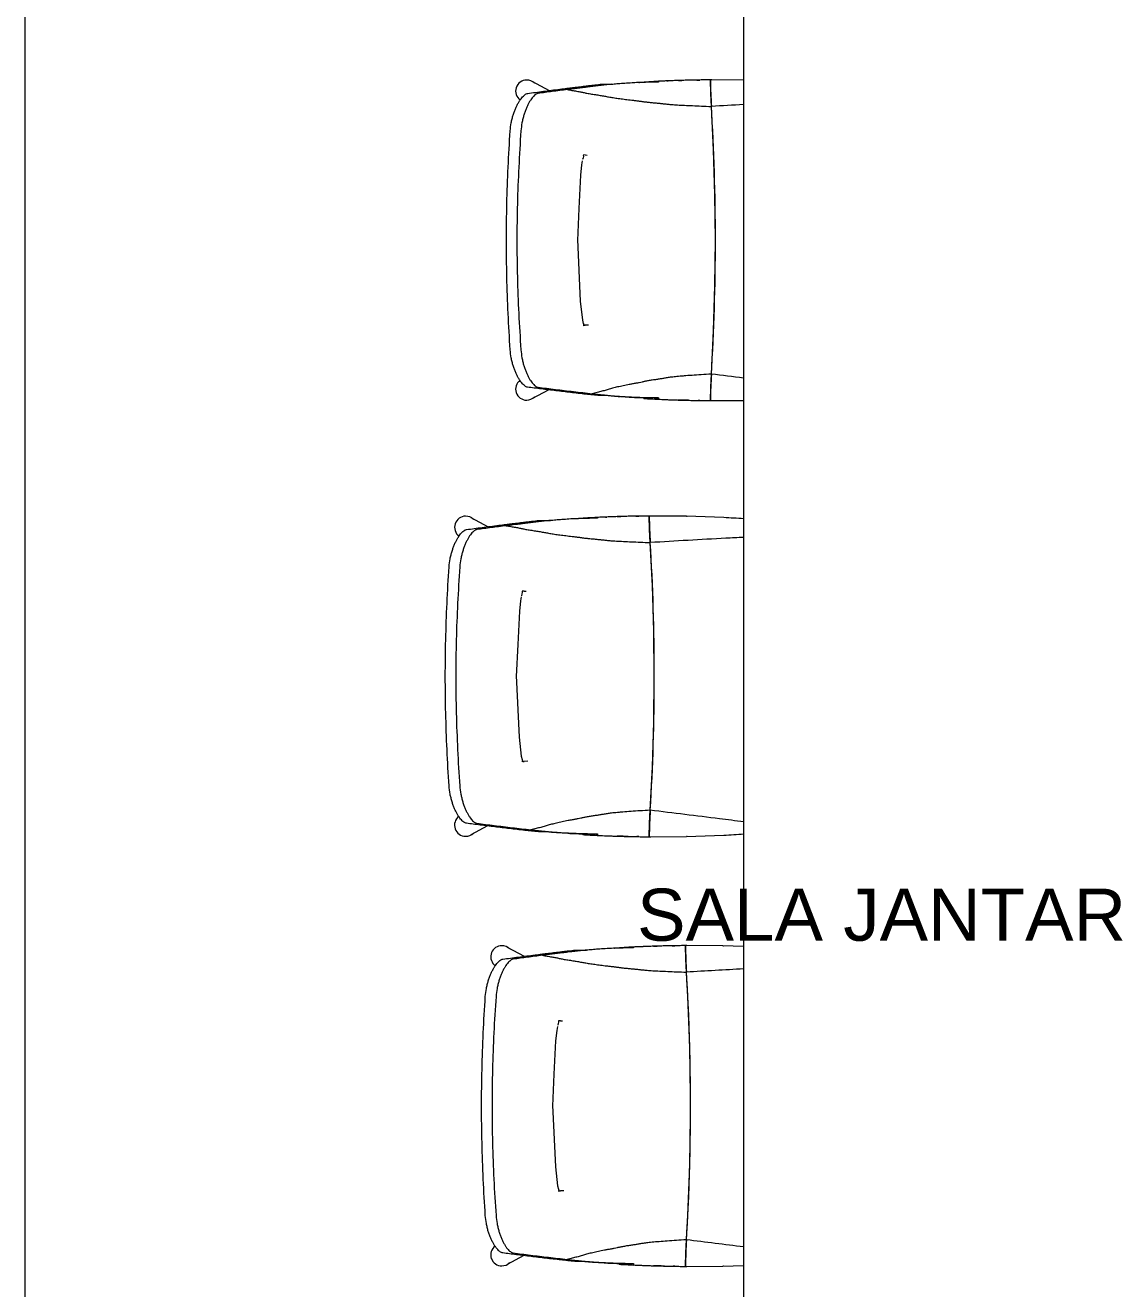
# Model space of a CAD drawing. Header units: millimetres. Extents: x 586.5 to 618.3, y 239.1 to 272.6.
# Drawn here: x 594.072 to 595.758, y 264.889 to 266.83 of the extents above; entities that cross this region are included whole.
import ezdxf

# ---------------------------------------------------------------- set-up
doc = ezdxf.new("R2010")
doc.units = ezdxf.units.MM
doc.header["$LTSCALE"] = 75
doc.linetypes.add('HIDDEN', pattern=[0.375, 0.25, -0.125])
for name, color, linetype, lineweight in [('A Arquitetura LRZ', 252, 'Continuous', 9), ('A Cumbuca LRZ', 254, 'HIDDEN', 9), ('A Mobiliário LRZ', 253, 'Continuous', 9)]:
    doc.layers.add(name, color=color, linetype=linetype, lineweight=lineweight)
doc.styles.add('R80', font='arial.ttf')

msp = doc.modelspace()

# ---------------------------------------------------------------- linework, layer by layer
at = {"layer": 'A Arquitetura LRZ'}
msp.add_line((594.072, 263.6104), (594.072, 271.4104), dxfattribs=at)
at = {"layer": 'A Mobiliário LRZ'}
for p, q in [((595.1758, 266.9304), (595.1758, 264.7304)), ((594.8505, 266.7443), (594.877, 266.7301)), ((594.9555, 266.7397), (594.9727, 266.7397)), ((595.0158, 266.7427), (595.0013, 266.7417)), ((595.0303, 266.7435), (595.0158, 266.7427)), ((595.0303, 266.7435), (595.0449, 266.7435)), ((595.0449, 266.7443), (595.0449, 266.7431)), ((595.1758, 266.7462), (595.1247, 266.7465)), ((595.1252, 266.7257), (595.1247, 266.7465)), ((595.1258, 266.7465), (595.1247, 266.7465)), ((595.1269, 266.7465), (595.1258, 266.7465)), ((595.1262, 266.7057), (595.1252, 266.7257)), ((595.1296, 266.6391), (595.1262, 266.7057)), ((595.1317, 266.5702), (595.1296, 266.6391)), ((594.9279, 266.6223), (594.9269, 266.6162)), ((594.929, 266.627), (594.9283, 266.6241)), ((594.9296, 266.6289), (594.929, 266.627)), ((594.9324, 266.6312), (594.9293, 266.631)), ((594.9293, 266.631), (594.9296, 266.6289)), ((594.9324, 266.6312), (594.9355, 266.6311)), ((594.9251, 266.6001), (594.9226, 266.549)), ((594.9269, 266.6162), (594.9251, 266.6001)), ((595.1324, 266.5001), (595.1317, 266.5702)), ((594.9226, 266.549), (594.9204, 266.5)), ((594.9204, 266.5013), (594.9247, 266.4066)), ((594.9204, 266.5), (594.9204, 266.4995)), ((595.1317, 266.43), (595.1324, 266.5001)), ((595.1296, 266.361), (595.1317, 266.43)), ((594.9247, 266.4066), (594.9281, 266.3775)), ((594.9281, 266.3775), (594.9294, 266.3723)), ((594.9291, 266.3698), (594.9293, 266.3698)), ((594.9293, 266.3698), (594.9311, 266.3696)), ((594.9294, 266.3723), (594.93, 266.3707)), ((594.93, 266.3707), (594.9305, 266.3695)), ((594.9305, 266.3695), (594.9309, 266.3688)), ((594.9311, 266.3696), (594.9324, 266.3696)), ((594.9376, 266.3698), (594.9324, 266.3696)), ((595.1262, 266.2945), (595.1296, 266.361)), ((595.1252, 266.2744), (595.1262, 266.2945)), ((594.8763, 266.2703), (594.8505, 266.2565)), ((595.1247, 266.2537), (595.1252, 266.2744)), ((594.9641, 266.2614), (594.9547, 266.2614)), ((594.9819, 266.2599), (594.9641, 266.2614)), ((594.9998, 266.2586), (594.9819, 266.2599)), ((595.0449, 266.2578), (595.0222, 266.2578)), ((595.0449, 266.2582), (595.0449, 266.2559)), ((595.1247, 266.2537), (595.1758, 266.254)), ((595.1247, 266.2537), (595.1258, 266.2537)), ((595.1258, 266.2537), (595.1269, 266.2537)), ((595.088, 266.0761), (595.0307, 266.0765)), ((595.0313, 266.0557), (595.0307, 266.0765)), ((595.0319, 266.0765), (595.0307, 266.0765)), ((595.033, 266.0765), (595.0319, 266.0765)), ((595.1451, 266.074), (595.088, 266.0761)), ((595.088, 266.0761), (595.0892, 266.076)), ((594.7566, 266.0743), (594.7831, 266.0601)), ((594.8615, 266.0697), (594.8788, 266.0697)), ((594.9219, 266.0727), (594.9074, 266.0717)), ((594.9364, 266.0735), (594.9219, 266.0727)), ((594.9364, 266.0735), (594.951, 266.0735)), ((594.951, 266.0743), (594.951, 266.0731)), ((595.0323, 266.0357), (595.0313, 266.0557)), ((595.0357, 265.9691), (595.0323, 266.0357)), ((594.8356, 265.9589), (594.8351, 265.957)), ((594.8385, 265.9612), (594.8354, 265.961)), ((594.8354, 265.961), (594.8356, 265.9589)), ((594.8385, 265.9612), (594.8416, 265.9611)), ((595.0378, 265.9002), (595.0357, 265.9691)), ((594.8329, 265.9462), (594.8312, 265.9301)), ((594.834, 265.9523), (594.8329, 265.9462)), ((594.8351, 265.957), (594.8344, 265.9541)), ((594.8312, 265.9301), (594.8287, 265.879)), ((595.0385, 265.8301), (595.0378, 265.9002)), ((594.8287, 265.879), (594.8265, 265.83)), ((594.8265, 265.8313), (594.8308, 265.7366)), ((594.8265, 265.83), (594.8265, 265.8295)), ((595.0378, 265.76), (595.0385, 265.8301)), ((595.0357, 265.691), (595.0378, 265.76)), ((594.8308, 265.7366), (594.8342, 265.7075)), ((594.8342, 265.7075), (594.8355, 265.7023)), ((594.8352, 265.6998), (594.8354, 265.6998)), ((594.8354, 265.6998), (594.8372, 265.6996)), ((594.8355, 265.7023), (594.8361, 265.7007)), ((594.8361, 265.7007), (594.8366, 265.6995)), ((594.8366, 265.6995), (594.8369, 265.6988)), ((594.8372, 265.6996), (594.8385, 265.6996)), ((594.8442, 265.6998), (594.8385, 265.6996)), ((595.0323, 265.6245), (595.0357, 265.691)), ((595.0313, 265.6044), (595.0323, 265.6245)), ((594.7823, 265.6003), (594.7566, 265.5865)), ((594.8702, 265.5914), (594.8608, 265.5914)), ((594.888, 265.5899), (594.8702, 265.5914)), ((594.9059, 265.5886), (594.888, 265.5899)), ((595.0307, 265.5837), (595.0313, 265.6044)), ((594.951, 265.5878), (594.9283, 265.5878)), ((594.951, 265.5882), (594.951, 265.5859)), ((595.0307, 265.5837), (595.088, 265.5841)), ((595.0307, 265.5837), (595.0319, 265.5837)), ((595.0319, 265.5837), (595.033, 265.5837)), ((595.088, 265.5841), (595.1451, 265.5862)), ((595.0891, 265.5841), (595.088, 265.5841)), ((595.1437, 265.4161), (595.0864, 265.4165)), ((595.087, 265.3957), (595.0864, 265.4165)), ((595.0876, 265.4165), (595.0864, 265.4165)), ((595.0887, 265.4165), (595.0876, 265.4165)), ((595.1758, 265.4151), (595.1437, 265.4161)), ((595.1437, 265.4161), (595.1448, 265.416)), ((594.8123, 265.4143), (594.8388, 265.4001)), ((594.9172, 265.4097), (594.9345, 265.4097)), ((594.9776, 265.4127), (594.963, 265.4117)), ((594.9921, 265.4135), (594.9776, 265.4127)), ((594.9921, 265.4135), (595.0067, 265.4135)), ((595.0067, 265.4143), (595.0067, 265.4131)), ((595.088, 265.3757), (595.087, 265.3957)), ((595.0914, 265.3091), (595.088, 265.3757)), ((594.8913, 265.2989), (594.8908, 265.297)), ((594.8942, 265.3012), (594.8911, 265.301)), ((594.8911, 265.301), (594.8913, 265.2989)), ((594.8942, 265.3012), (594.8973, 265.3011)), ((595.0935, 265.2402), (595.0914, 265.3091)), ((594.8886, 265.2862), (594.8869, 265.2701)), ((594.8897, 265.2923), (594.8886, 265.2862)), ((594.8908, 265.297), (594.8901, 265.2941)), ((594.8869, 265.2701), (594.8844, 265.219)), ((595.0942, 265.1701), (595.0935, 265.2402)), ((594.8844, 265.219), (594.8822, 265.17)), ((594.8821, 265.1713), (594.8865, 265.0766)), ((594.8822, 265.17), (594.8821, 265.1695)), ((595.0935, 265.1), (595.0942, 265.1701)), ((595.0914, 265.031), (595.0935, 265.1)), ((594.8865, 265.0766), (594.8899, 265.0475)), ((594.8899, 265.0475), (594.8912, 265.0423)), ((594.8909, 265.0398), (594.8911, 265.0398)), ((594.8911, 265.0398), (594.8929, 265.0396)), ((594.8912, 265.0423), (594.8918, 265.0407)), ((594.8918, 265.0407), (594.8922, 265.0395)), ((594.8922, 265.0395), (594.8926, 265.0388)), ((594.8929, 265.0396), (594.8942, 265.0396)), ((594.8994, 265.0398), (594.8942, 265.0396)), ((595.088, 264.9645), (595.0914, 265.031)), ((595.087, 264.9444), (595.088, 264.9645)), ((594.838, 264.9403), (594.8123, 264.9265)), ((594.9258, 264.9314), (594.9165, 264.9314)), ((594.9437, 264.9299), (594.9258, 264.9314)), ((594.9616, 264.9286), (594.9437, 264.9299)), ((595.0864, 264.9237), (595.087, 264.9444)), ((595.0067, 264.9278), (594.984, 264.9278)), ((595.0067, 264.9282), (595.0067, 264.9259)), ((595.0864, 264.9237), (595.1437, 264.9241)), ((595.0864, 264.9237), (595.0876, 264.9237)), ((595.0876, 264.9237), (595.0887, 264.9237)), ((595.1437, 264.9241), (595.1758, 264.9251)), ((595.1448, 264.9241), (595.1437, 264.9241))]:
    msp.add_line(p, q, dxfattribs=at)
for centre, radius, start, end in [((594.8425, 266.7293), 0.017, 90, 234.1289), ((594.8425, 266.7293), 0.017, 45, 90), ((594.8999, 266.7528), 0.074, 349.653, 349.7774), ((595.139, 264.7662), 1.9803, 92.7243, 93.1475), ((594.8425, 266.2715), 0.017, 127.5087, 270), ((594.8425, 266.2715), 0.017, 270, 315), ((594.9679, 266.2348), 0.059, 22.1782, 22.9531), ((595.139, 268.2339), 1.9803, 266.6267, 267.2757), ((594.7486, 266.0593), 0.017, 90, 234.1289), ((594.7486, 266.0593), 0.017, 45, 90), ((594.8059, 266.0828), 0.074, 349.653, 349.7774), ((595.0451, 264.0962), 1.9803, 92.7243, 93.1475), ((594.7486, 265.6015), 0.017, 127.5087, 270), ((594.7486, 265.6015), 0.017, 270, 315), ((594.874, 265.5648), 0.059, 22.1782, 22.9531), ((595.0451, 267.5639), 1.9803, 266.6267, 267.2757), ((594.8042, 265.3993), 0.017, 90, 224.7721), ((594.8042, 265.3993), 0.017, 45, 90), ((594.8616, 265.4228), 0.074, 349.653, 349.7774), ((595.1008, 263.4362), 1.9803, 92.7243, 93.1475), ((594.8042, 265.3993), 0.017, 225, 234.1289), ((594.8042, 264.9415), 0.017, 127.5087, 270), ((594.8042, 264.9415), 0.017, 270, 315), ((594.9297, 264.9048), 0.059, 22.1782, 22.9531), ((595.1008, 266.9039), 1.9803, 266.6267, 267.2757)]:
    msp.add_arc(centre, radius, start, end, dxfattribs=at)
for centre, major_axis, start_param, end_param in [((595.1462, 266.7608), (0, 0.1434), 1.670545, 1.965193), ((595.0519, 266.5001), (0, 0.5341), 4.317308, 5.10747), ((595.1462, 266.2394), (0, 0.1434), 1.176399, 1.471048), ((595.0522, 266.0908), (0, 0.1434), 1.670545, 1.965193), ((594.958, 265.8301), (0, 0.5341), 4.317308, 5.10747), ((595.0522, 265.5694), (0, 0.1434), 1.176399, 1.471048), ((595.1079, 265.4308), (0, 0.1434), 1.670545, 1.965193), ((595.0137, 265.1701), (0, 0.5341), 4.317308, 5.10747), ((595.1079, 264.9094), (0, 0.1434), 1.176399, 1.471048)]:
    msp.add_ellipse(centre, major_axis=major_axis, ratio=0.150716, start_param=start_param, end_param=end_param, dxfattribs=at)
for points, knots in [([(594.8936, 266.7322), (594.8972, 266.7327), (594.9025, 266.7333), (594.9094, 266.7342), (594.9145, 266.7348), (594.9194, 266.7354), (594.9242, 266.736), (594.929, 266.7366), (594.934, 266.7372), (594.9392, 266.7378), (594.9463, 266.7386), (594.9517, 266.7393), (594.9555, 266.7397)], [-1, -1, -1, -1, -0.833333, -0.75, -0.666667, -0.583333, -0.5, -0.416667, -0.333333, -0.25, -0.166667, 0, 0, 0, 0]), ([(594.9727, 266.7397), (594.9696, 266.7394), (594.9649, 266.7389), (594.959, 266.7382), (594.9546, 266.7377), (594.9503, 266.7372), (594.9461, 266.7367), (594.942, 266.7362), (594.938, 266.7356), (594.934, 266.7352), (594.9301, 266.7347), (594.9261, 266.7342), (594.9221, 266.7337), (594.9179, 266.7332), (594.9123, 266.7325), (594.9079, 266.732), (594.9049, 266.7316)], [-1, -1, -1, -1, -0.875, -0.8125, -0.75, -0.6875, -0.625, -0.5625, -0.5, -0.4375, -0.375, -0.3125, -0.25, -0.1875, -0.125, 0, 0, 0, 0]), ([(595.1247, 266.7465), (595.122, 266.7465), (595.1166, 266.7464), (595.1085, 266.7463), (595.1006, 266.7462), (595.0925, 266.746), (595.084, 266.7458), (595.0768, 266.7456), (595.0714, 266.7454), (595.0674, 266.7452), (595.0635, 266.7451), (595.0597, 266.7449), (595.0559, 266.7448), (595.0509, 266.7446), (595.0473, 266.7444), (595.0449, 266.7443)], [-1, -1, -1, -1, -0.9, -0.8, -0.7, -0.6, -0.5, -0.4, -0.35, -0.3, -0.25, -0.2, -0.15, -0.1, 0, 0, 0, 0]), ([(594.8172, 266.6682), (594.8175, 266.6724), (594.8182, 266.6786), (594.82, 266.6867), (594.8214, 266.6916), (594.8226, 266.6954), (594.8236, 266.6981), (594.8246, 266.7007), (594.8257, 266.7032), (594.8267, 266.7056), (594.8283, 266.7087), (594.8302, 266.7122), (594.8326, 266.716), (594.8358, 266.7202), (594.8397, 266.7241), (594.8426, 266.7255), (594.844, 266.7257)], [-1, -1, -1, -1, -0.857143, -0.785714, -0.714286, -0.678571, -0.642857, -0.607143, -0.571429, -0.535714, -0.5, -0.428571, -0.357143, -0.285714, -0.142857, 0, 0, 0, 0]), ([(594.86, 266.7257), (594.8586, 266.7255), (594.8557, 266.7241), (594.8518, 266.7203), (594.8487, 266.716), (594.8464, 266.7122), (594.8441, 266.708), (594.8419, 266.7033), (594.8403, 266.6989), (594.839, 266.6953), (594.8378, 266.6916), (594.8365, 266.6867), (594.8347, 266.6786), (594.8339, 266.6724), (594.8336, 266.6682)], [-1, -1, -1, -1, -0.857143, -0.714286, -0.642857, -0.571429, -0.5, -0.428571, -0.357143, -0.321429, -0.285714, -0.214286, -0.142857, 0, 0, 0, 0]), ([(594.9049, 266.7316), (594.9061, 266.7314), (594.9084, 266.731), (594.9132, 266.7302), (594.9181, 266.7294), (594.9225, 266.7286), (594.9264, 266.7279), (594.9298, 266.7271), (594.9335, 266.7263), (594.9377, 266.7255), (594.9428, 266.7247), (594.948, 266.7239), (594.9517, 266.7233), (594.9552, 266.7227), (594.9587, 266.7222), (594.962, 266.7216), (594.9652, 266.721), (594.9683, 266.7204), (594.9728, 266.7196), (594.9778, 266.7188), (594.9832, 266.718), (594.9875, 266.7175), (594.992, 266.7169), (594.9965, 266.7163), (595.0012, 266.7157), (595.0063, 266.7151), (595.0108, 266.7146), (595.014, 266.7142), (595.0164, 266.7139), (595.0186, 266.7136), (595.0206, 266.7133), (595.0226, 266.713), (595.0258, 266.7126), (595.0304, 266.7121), (595.0358, 266.7116), (595.0399, 266.7112), (595.0438, 266.7108), (595.0483, 266.7104), (595.0535, 266.7098), (595.0589, 266.7092), (595.0654, 266.7086), (595.0738, 266.708), (595.0849, 266.7075), (595.0971, 266.7069), (595.1108, 266.7063), (595.1209, 266.7059), (595.1262, 266.7057)], [-1, -1, -1, -1, -0.977273, -0.954545, -0.909091, -0.886364, -0.863636, -0.818182, -0.795455, -0.772727, -0.727273, -0.704545, -0.681818, -0.659091, -0.636364, -0.613636, -0.590909, -0.568182, -0.545455, -0.5, -0.477273, -0.454545, -0.431818, -0.409091, -0.386364, -0.363636, -0.340909, -0.329545, -0.318182, -0.306818, -0.295455, -0.284091, -0.272727, -0.25, -0.227273, -0.215909, -0.204545, -0.181818, -0.159091, -0.136364, -0.113636, -0.090909, -0.068182, -0.045455, -0.022727, 0, 0, 0, 0]), ([(594.8171, 266.3319), (594.8159, 266.3504), (594.8138, 266.3876), (594.8111, 266.4624), (594.8111, 266.5376), (594.8138, 266.6125), (594.8159, 266.6497), (594.8172, 266.6682)], [-1, -1, -1, -1, -0.833333, -0.666667, -0.333333, -0.166667, 0, 0, 0, 0]), ([(594.8336, 266.6682), (594.8323, 266.6497), (594.8301, 266.6125), (594.8272, 266.5376), (594.8272, 266.4624), (594.83, 266.3876), (594.8323, 266.3504), (594.8336, 266.3319)], [-1, -1, -1, -1, -0.833333, -0.666667, -0.333333, -0.166667, 0, 0, 0, 0]), ([(594.8439, 266.2744), (594.8425, 266.2746), (594.8396, 266.2759), (594.8357, 266.2798), (594.8325, 266.284), (594.8302, 266.2878), (594.8282, 266.2913), (594.8267, 266.2944), (594.8256, 266.2968), (594.8246, 266.2993), (594.8236, 266.302), (594.8226, 266.3047), (594.8214, 266.3084), (594.82, 266.3133), (594.8182, 266.3214), (594.8174, 266.3277), (594.8171, 266.3319)], [-1, -1, -1, -1, -0.857143, -0.714286, -0.642857, -0.571429, -0.5, -0.464286, -0.428571, -0.392857, -0.357143, -0.321429, -0.285714, -0.214286, -0.142857, 0, 0, 0, 0]), ([(594.8336, 266.3319), (594.8339, 266.3277), (594.8347, 266.3214), (594.8364, 266.3133), (594.8378, 266.3085), (594.839, 266.3047), (594.8402, 266.3011), (594.8419, 266.2968), (594.8441, 266.292), (594.8463, 266.2878), (594.8487, 266.284), (594.8518, 266.2797), (594.8556, 266.2759), (594.8585, 266.2746), (594.8599, 266.2744)], [-1, -1, -1, -1, -0.857143, -0.785714, -0.714286, -0.678571, -0.642857, -0.571429, -0.5, -0.428571, -0.357143, -0.285714, -0.142857, 0, 0, 0, 0]), ([(595.1262, 266.2945), (595.1208, 266.2942), (595.1104, 266.2936), (595.0964, 266.2926), (595.0861, 266.2918), (595.0784, 266.2912), (595.0715, 266.2906), (595.0646, 266.2898), (595.0581, 266.2889), (595.0527, 266.2879), (595.0474, 266.287), (595.0428, 266.2863), (595.0387, 266.2857), (595.0354, 266.2853), (595.0322, 266.2848), (595.0292, 266.2842), (595.0265, 266.2837), (595.0239, 266.2832), (595.0217, 266.2827), (595.0191, 266.2821), (595.0154, 266.2813), (595.0112, 266.2805), (595.0076, 266.2799), (595.004, 266.2793), (594.9999, 266.2785), (594.9953, 266.2776), (594.9908, 266.2766), (594.9863, 266.2757), (594.9821, 266.2747), (594.9769, 266.2735), (594.9708, 266.2719), (594.9647, 266.27), (594.9591, 266.2684), (594.9544, 266.2672), (594.9507, 266.2663), (594.9468, 266.2653), (594.9442, 266.2647), (594.943, 266.2644)], [0, 0, 0, 0, 0.03125, 0.0625, 0.09375, 0.109375, 0.125, 0.15625, 0.1875, 0.21875, 0.25, 0.28125, 0.296875, 0.3125, 0.328125, 0.34375, 0.359375, 0.375, 0.390625, 0.40625, 0.4375, 0.46875, 0.484375, 0.5, 0.53125, 0.5625, 0.59375, 0.625, 0.65625, 0.6875, 0.75, 0.8125, 0.875, 0.90625, 0.9375, 0.96875, 1, 1, 1, 1]), ([(594.943, 266.2644), (594.9451, 266.2641), (594.9493, 266.2637), (594.9545, 266.2631), (594.9585, 266.2627), (594.9614, 266.2624), (594.9644, 266.2621), (594.9675, 266.2618), (594.9707, 266.2615), (594.974, 266.2612), (594.9774, 266.261), (594.9811, 266.2607), (594.9851, 266.2604), (594.9893, 266.2601), (594.9938, 266.2599), (594.9978, 266.2597), (595.0011, 266.2595), (595.0045, 266.2593), (595.009, 266.2591), (595.0145, 266.2589), (595.0202, 266.2587), (595.0261, 266.2586), (595.0342, 266.2584), (595.0406, 266.2582), (595.0449, 266.2582)], [-1, -1, -1, -1, -0.916667, -0.833333, -0.791667, -0.75, -0.708333, -0.666667, -0.625, -0.583333, -0.541667, -0.5, -0.458333, -0.416667, -0.375, -0.333333, -0.3125, -0.291667, -0.25, -0.208333, -0.166667, -0.125, -0.083333, 0, 0, 0, 0]), ([(595.0449, 266.2559), (595.0485, 266.2557), (595.053, 266.2555), (595.0587, 266.2553), (595.0625, 266.2551), (595.0674, 266.2549), (595.0724, 266.2548), (595.0765, 266.2546), (595.0807, 266.2545), (595.0861, 266.2544), (595.0932, 266.2542), (595.1006, 266.254), (595.1085, 266.2539), (595.1166, 266.2538), (595.122, 266.2537), (595.1247, 266.2537)], [-1, -1, -1, -1, -0.85, -0.8125, -0.775, -0.7, -0.625, -0.5875, -0.55, -0.475, -0.4, -0.3, -0.2, -0.1, 0, 0, 0, 0]), ([(595.0925, 266.2542), (595.0917, 266.2542), (595.0891, 266.2543), (595.0847, 266.2544), (595.0798, 266.2545), (595.0767, 266.2546), (595.0754, 266.2547)], [-0.6732069, -0.6732069, -0.6732069, -0.6732069, -0.65, -0.6, -0.55, -0.5167063, -0.5167063, -0.5167063, -0.5167063]), ([(595.0307, 266.0765), (595.0281, 266.0765), (595.0227, 266.0764), (595.0146, 266.0763), (595.0066, 266.0762), (594.9986, 266.076), (594.99, 266.0758), (594.9829, 266.0756), (594.9775, 266.0754), (594.9735, 266.0752), (594.9696, 266.0751), (594.9657, 266.0749), (594.962, 266.0748), (594.957, 266.0746), (594.9534, 266.0744), (594.951, 266.0743)], [-1, -1, -1, -1, -0.9, -0.8, -0.7, -0.6, -0.5, -0.4, -0.35, -0.3, -0.25, -0.2, -0.15, -0.1, 0, 0, 0, 0]), ([(594.7232, 265.9982), (594.7235, 266.0024), (594.7243, 266.0086), (594.7261, 266.0167), (594.7275, 266.0216), (594.7287, 266.0254), (594.7297, 266.0281), (594.7307, 266.0307), (594.7317, 266.0332), (594.7328, 266.0356), (594.7343, 266.0387), (594.7363, 266.0422), (594.7386, 266.046), (594.7418, 266.0502), (594.7458, 266.0541), (594.7487, 266.0555), (594.7501, 266.0557)], [-1, -1, -1, -1, -0.857143, -0.785714, -0.714286, -0.678571, -0.642857, -0.607143, -0.571429, -0.535714, -0.5, -0.428571, -0.357143, -0.285714, -0.142857, 0, 0, 0, 0]), ([(594.7661, 266.0557), (594.7647, 266.0555), (594.7618, 266.0541), (594.7579, 266.0503), (594.7548, 266.046), (594.7525, 266.0422), (594.7502, 266.038), (594.748, 266.0333), (594.7463, 266.0289), (594.7451, 266.0253), (594.7439, 266.0216), (594.7425, 266.0167), (594.7408, 266.0086), (594.74, 266.0024), (594.7397, 265.9982)], [-1, -1, -1, -1, -0.857143, -0.714286, -0.642857, -0.571429, -0.5, -0.428571, -0.357143, -0.321429, -0.285714, -0.214286, -0.142857, 0, 0, 0, 0]), ([(594.7997, 266.0622), (594.8033, 266.0627), (594.8086, 266.0633), (594.8155, 266.0642), (594.8206, 266.0648), (594.8255, 266.0654), (594.8303, 266.066), (594.8351, 266.0666), (594.8401, 266.0672), (594.8453, 266.0678), (594.8523, 266.0686), (594.8578, 266.0693), (594.8615, 266.0697)], [-1, -1, -1, -1, -0.833333, -0.75, -0.666667, -0.583333, -0.5, -0.416667, -0.333333, -0.25, -0.166667, 0, 0, 0, 0]), ([(594.8788, 266.0697), (594.8756, 266.0694), (594.871, 266.0689), (594.865, 266.0682), (594.8606, 266.0677), (594.8564, 266.0672), (594.8522, 266.0667), (594.8481, 266.0662), (594.844, 266.0656), (594.84, 266.0652), (594.8361, 266.0647), (594.8322, 266.0642), (594.8282, 266.0637), (594.824, 266.0632), (594.8183, 266.0625), (594.814, 266.062), (594.811, 266.0616)], [-1, -1, -1, -1, -0.875, -0.8125, -0.75, -0.6875, -0.625, -0.5625, -0.5, -0.4375, -0.375, -0.3125, -0.25, -0.1875, -0.125, 0, 0, 0, 0]), ([(594.811, 266.0616), (594.8122, 266.0614), (594.8145, 266.061), (594.8193, 266.0602), (594.8241, 266.0594), (594.8286, 266.0586), (594.8325, 266.0579), (594.8358, 266.0571), (594.8395, 266.0563), (594.8438, 266.0555), (594.8489, 266.0547), (594.854, 266.0539), (594.8578, 266.0533), (594.8613, 266.0527), (594.8648, 266.0522), (594.8681, 266.0516), (594.8712, 266.051), (594.8744, 266.0504), (594.8789, 266.0496), (594.8839, 266.0488), (594.8892, 266.048), (594.8936, 266.0475), (594.8981, 266.0469), (594.9025, 266.0463), (594.9073, 266.0457), (594.9123, 266.0451), (594.9169, 266.0446), (594.9201, 266.0442), (594.9224, 266.0439), (594.9247, 266.0436), (594.9267, 266.0433), (594.9287, 266.043), (594.9319, 266.0426), (594.9365, 266.0421), (594.9418, 266.0416), (594.946, 266.0412), (594.9499, 266.0408), (594.9544, 266.0404), (594.9596, 266.0398), (594.965, 266.0392), (594.9715, 266.0386), (594.9799, 266.038), (594.9909, 266.0375), (595.0032, 266.0369), (595.0169, 266.0363), (595.027, 266.0359), (595.0323, 266.0357)], [-1, -1, -1, -1, -0.977273, -0.954545, -0.909091, -0.886364, -0.863636, -0.818182, -0.795455, -0.772727, -0.727273, -0.704545, -0.681818, -0.659091, -0.636364, -0.613636, -0.590909, -0.568182, -0.545455, -0.5, -0.477273, -0.454545, -0.431818, -0.409091, -0.386364, -0.363636, -0.340909, -0.329545, -0.318182, -0.306818, -0.295455, -0.284091, -0.272727, -0.25, -0.227273, -0.215909, -0.204545, -0.181818, -0.159091, -0.136364, -0.113636, -0.090909, -0.068182, -0.045455, -0.022727, 0, 0, 0, 0]), ([(595.1759, 266.0436), (595.1667, 266.0431), (595.1189, 266.0408), (595.071, 266.038), (595.0323, 266.0357)], [0.381538, 0.381538, 0.381538, 0.381538, 0.5, 1, 1, 1, 1]), ([(594.7232, 265.6619), (594.722, 265.6804), (594.7199, 265.7176), (594.7172, 265.7924), (594.7172, 265.8676), (594.7199, 265.9425), (594.722, 265.9797), (594.7232, 265.9982)], [-1, -1, -1, -1, -0.833333, -0.666667, -0.333333, -0.166667, 0, 0, 0, 0]), ([(594.7397, 265.9982), (594.7384, 265.9797), (594.7361, 265.9425), (594.7333, 265.8676), (594.7333, 265.7924), (594.7361, 265.7176), (594.7383, 265.6804), (594.7397, 265.6619)], [-1, -1, -1, -1, -0.833333, -0.666667, -0.333333, -0.166667, 0, 0, 0, 0]), ([(594.75, 265.6044), (594.7486, 265.6046), (594.7457, 265.6059), (594.7418, 265.6098), (594.7386, 265.614), (594.7362, 265.6178), (594.7343, 265.6213), (594.7328, 265.6244), (594.7317, 265.6268), (594.7307, 265.6293), (594.7296, 265.632), (594.7287, 265.6347), (594.7275, 265.6384), (594.7261, 265.6433), (594.7243, 265.6514), (594.7235, 265.6577), (594.7232, 265.6619)], [-1, -1, -1, -1, -0.857143, -0.714286, -0.642857, -0.571429, -0.5, -0.464286, -0.428571, -0.392857, -0.357143, -0.321429, -0.285714, -0.214286, -0.142857, 0, 0, 0, 0]), ([(594.7397, 265.6619), (594.74, 265.6577), (594.7408, 265.6514), (594.7425, 265.6433), (594.7439, 265.6385), (594.745, 265.6347), (594.7463, 265.6311), (594.748, 265.6268), (594.7502, 265.622), (594.7524, 265.6178), (594.7547, 265.614), (594.7579, 265.6097), (594.7617, 265.6059), (594.7646, 265.6046), (594.766, 265.6044)], [-1, -1, -1, -1, -0.857143, -0.785714, -0.714286, -0.678571, -0.642857, -0.571429, -0.5, -0.428571, -0.357143, -0.285714, -0.142857, 0, 0, 0, 0]), ([(595.0323, 265.6245), (595.0268, 265.6242), (595.0165, 265.6236), (595.0025, 265.6226), (594.9921, 265.6218), (594.9845, 265.6212), (594.9776, 265.6206), (594.9706, 265.6198), (594.9642, 265.6189), (594.9588, 265.6179), (594.9535, 265.617), (594.9488, 265.6163), (594.9448, 265.6157), (594.9415, 265.6153), (594.9383, 265.6148), (594.9353, 265.6142), (594.9325, 265.6137), (594.93, 265.6132), (594.9278, 265.6127), (594.9252, 265.6121), (594.9215, 265.6113), (594.9173, 265.6105), (594.9137, 265.6099), (594.9101, 265.6093), (594.906, 265.6085), (594.9014, 265.6076), (594.8969, 265.6066), (594.8924, 265.6057), (594.8882, 265.6047), (594.8829, 265.6035), (594.8769, 265.6019), (594.8708, 265.6), (594.8652, 265.5984), (594.8605, 265.5972), (594.8568, 265.5963), (594.8529, 265.5953), (594.8503, 265.5947), (594.849, 265.5944)], [0, 0, 0, 0, 0.03125, 0.0625, 0.09375, 0.109375, 0.125, 0.15625, 0.1875, 0.21875, 0.25, 0.28125, 0.296875, 0.3125, 0.328125, 0.34375, 0.359375, 0.375, 0.390625, 0.40625, 0.4375, 0.46875, 0.484375, 0.5, 0.53125, 0.5625, 0.59375, 0.625, 0.65625, 0.6875, 0.75, 0.8125, 0.875, 0.90625, 0.9375, 0.96875, 1, 1, 1, 1]), ([(595.1759, 265.6067), (595.1635, 265.6082), (595.1157, 265.6142), (595.0678, 265.6202), (595.0323, 265.6245)], [0.3244742, 0.3244742, 0.3244742, 0.3244742, 0.5, 1, 1, 1, 1]), ([(594.849, 265.5944), (594.8512, 265.5941), (594.8553, 265.5937), (594.8605, 265.5931), (594.8646, 265.5927), (594.8675, 265.5924), (594.8705, 265.5921), (594.8736, 265.5918), (594.8768, 265.5915), (594.88, 265.5912), (594.8834, 265.591), (594.8871, 265.5907), (594.8912, 265.5904), (594.8954, 265.5901), (594.8999, 265.5899), (594.9039, 265.5897), (594.9072, 265.5895), (594.9106, 265.5893), (594.915, 265.5891), (594.9206, 265.5889), (594.9263, 265.5887), (594.9322, 265.5886), (594.9403, 265.5884), (594.9466, 265.5882), (594.951, 265.5882)], [-1, -1, -1, -1, -0.916667, -0.833333, -0.791667, -0.75, -0.708333, -0.666667, -0.625, -0.583333, -0.541667, -0.5, -0.458333, -0.416667, -0.375, -0.333333, -0.3125, -0.291667, -0.25, -0.208333, -0.166667, -0.125, -0.083333, 0, 0, 0, 0]), ([(594.951, 265.5859), (594.9546, 265.5857), (594.9591, 265.5855), (594.9648, 265.5853), (594.9686, 265.5851), (594.9735, 265.5849), (594.9785, 265.5848), (594.9826, 265.5846), (594.9868, 265.5845), (594.9922, 265.5844), (594.9993, 265.5842), (595.0066, 265.584), (595.0146, 265.5839), (595.0227, 265.5838), (595.0281, 265.5837), (595.0307, 265.5837)], [-1, -1, -1, -1, -0.85, -0.8125, -0.775, -0.7, -0.625, -0.5875, -0.55, -0.475, -0.4, -0.3, -0.2, -0.1, 0, 0, 0, 0]), ([(594.9986, 265.5842), (594.9978, 265.5842), (594.9952, 265.5843), (594.9908, 265.5844), (594.9859, 265.5845), (594.9828, 265.5846), (594.9815, 265.5847)], [-0.6732069, -0.6732069, -0.6732069, -0.6732069, -0.65, -0.6, -0.55, -0.5167063, -0.5167063, -0.5167063, -0.5167063]), ([(595.0864, 265.4165), (595.0837, 265.4165), (595.0784, 265.4164), (595.0703, 265.4163), (595.0623, 265.4162), (595.0543, 265.416), (595.0457, 265.4158), (595.0386, 265.4156), (595.0332, 265.4154), (595.0292, 265.4152), (595.0253, 265.4151), (595.0214, 265.4149), (595.0176, 265.4148), (595.0127, 265.4146), (595.0091, 265.4144), (595.0067, 265.4143)], [-1, -1, -1, -1, -0.9, -0.8, -0.7, -0.6, -0.5, -0.4, -0.35, -0.3, -0.25, -0.2, -0.15, -0.1, 0, 0, 0, 0]), ([(594.7789, 265.3382), (594.7792, 265.3424), (594.78, 265.3486), (594.7818, 265.3567), (594.7832, 265.3616), (594.7844, 265.3654), (594.7853, 265.3681), (594.7864, 265.3707), (594.7874, 265.3732), (594.7885, 265.3756), (594.79, 265.3787), (594.792, 265.3822), (594.7943, 265.386), (594.7975, 265.3902), (594.8015, 265.3941), (594.8044, 265.3955), (594.8058, 265.3957)], [-1, -1, -1, -1, -0.857143, -0.785714, -0.714286, -0.678571, -0.642857, -0.607143, -0.571429, -0.535714, -0.5, -0.428571, -0.357143, -0.285714, -0.142857, 0, 0, 0, 0]), ([(594.8218, 265.3957), (594.8204, 265.3955), (594.8175, 265.3941), (594.8136, 265.3903), (594.8105, 265.386), (594.8082, 265.3822), (594.8059, 265.378), (594.8037, 265.3733), (594.802, 265.3689), (594.8007, 265.3653), (594.7996, 265.3616), (594.7982, 265.3567), (594.7965, 265.3486), (594.7957, 265.3424), (594.7954, 265.3382)], [-1, -1, -1, -1, -0.857143, -0.714286, -0.642857, -0.571429, -0.5, -0.428571, -0.357143, -0.321429, -0.285714, -0.214286, -0.142857, 0, 0, 0, 0]), ([(594.8554, 265.4022), (594.859, 265.4027), (594.8643, 265.4033), (594.8711, 265.4042), (594.8746, 265.4046), (594.8762, 265.4048)], [-1, -1, -1, -1, -0.8333333, -0.75, -0.6666667, -0.6666667, -0.6666667, -0.6666667]), ([(594.9345, 265.4097), (594.9313, 265.4094), (594.9267, 265.4089), (594.9207, 265.4082), (594.9163, 265.4077), (594.912, 265.4072), (594.9079, 265.4067), (594.9038, 265.4062), (594.8997, 265.4056), (594.8957, 265.4052), (594.8918, 265.4047), (594.8879, 265.4042), (594.8839, 265.4037), (594.8797, 265.4032), (594.874, 265.4025), (594.8696, 265.402), (594.8667, 265.4016)], [-1, -1, -1, -1, -0.875, -0.8125, -0.75, -0.6875, -0.625, -0.5625, -0.5, -0.4375, -0.375, -0.3125, -0.25, -0.1875, -0.125, 0, 0, 0, 0]), ([(594.8667, 265.4016), (594.8678, 265.4014), (594.8702, 265.401), (594.875, 265.4002), (594.8798, 265.3994), (594.8843, 265.3986), (594.8882, 265.3979), (594.8915, 265.3971), (594.8952, 265.3963), (594.8995, 265.3955), (594.9046, 265.3947), (594.9097, 265.3939), (594.9134, 265.3933), (594.917, 265.3927), (594.9204, 265.3922), (594.9238, 265.3916), (594.9269, 265.391), (594.9301, 265.3904), (594.9345, 265.3896), (594.9395, 265.3888), (594.9449, 265.388), (594.9492, 265.3875), (594.9537, 265.3869), (594.9582, 265.3863), (594.9629, 265.3857), (594.968, 265.3851), (594.9726, 265.3846), (594.9758, 265.3842), (594.9781, 265.3839), (594.9803, 265.3836), (594.9823, 265.3833), (594.9844, 265.383), (594.9876, 265.3826), (594.9922, 265.3821), (594.9975, 265.3816), (595.0017, 265.3812), (595.0056, 265.3808), (595.0101, 265.3804), (595.0153, 265.3798), (595.0207, 265.3792), (595.0272, 265.3786), (595.0356, 265.378), (595.0466, 265.3775), (595.0588, 265.3769), (595.0725, 265.3763), (595.0827, 265.3759), (595.088, 265.3757)], [-1, -1, -1, -1, -0.977273, -0.954545, -0.909091, -0.886364, -0.863636, -0.818182, -0.795455, -0.772727, -0.727273, -0.704545, -0.681818, -0.659091, -0.636364, -0.613636, -0.590909, -0.568182, -0.545455, -0.5, -0.477273, -0.454545, -0.431818, -0.409091, -0.386364, -0.363636, -0.340909, -0.329545, -0.318182, -0.306818, -0.295455, -0.284091, -0.272727, -0.25, -0.227273, -0.215909, -0.204545, -0.181818, -0.159091, -0.136364, -0.113636, -0.090909, -0.068182, -0.045455, -0.022727, 0, 0, 0, 0]), ([(594.8764, 265.4048), (594.878, 265.405), (594.8812, 265.4054), (594.886, 265.406), (594.8908, 265.4066), (594.8957, 265.4072), (594.9009, 265.4078), (594.908, 265.4086), (594.9135, 265.4093), (594.9172, 265.4097)], [-0.6635427, -0.6635427, -0.6635427, -0.6635427, -0.5833333, -0.5, -0.4166667, -0.3333333, -0.25, -0.1666667, 0, 0, 0, 0]), ([(594.7789, 265.0019), (594.7777, 265.0204), (594.7756, 265.0576), (594.7729, 265.1324), (594.7729, 265.2076), (594.7756, 265.2825), (594.7777, 265.3197), (594.7789, 265.3382)], [-1, -1, -1, -1, -0.833333, -0.666667, -0.333333, -0.166667, 0, 0, 0, 0]), ([(594.7954, 265.3382), (594.794, 265.3197), (594.7918, 265.2825), (594.789, 265.2076), (594.789, 265.1324), (594.7918, 265.0576), (594.794, 265.0204), (594.7953, 265.0019)], [-1, -1, -1, -1, -0.833333, -0.666667, -0.333333, -0.166667, 0, 0, 0, 0]), ([(594.8057, 264.9444), (594.8043, 264.9446), (594.8014, 264.9459), (594.7975, 264.9498), (594.7943, 264.954), (594.7919, 264.9578), (594.79, 264.9613), (594.7885, 264.9644), (594.7874, 264.9668), (594.7864, 264.9693), (594.7853, 264.972), (594.7843, 264.9747), (594.7831, 264.9784), (594.7818, 264.9833), (594.78, 264.9914), (594.7792, 264.9977), (594.7789, 265.0019)], [-1, -1, -1, -1, -0.857143, -0.714286, -0.642857, -0.571429, -0.5, -0.464286, -0.428571, -0.392857, -0.357143, -0.321429, -0.285714, -0.214286, -0.142857, 0, 0, 0, 0]), ([(594.7953, 265.0019), (594.7957, 264.9977), (594.7964, 264.9914), (594.7982, 264.9833), (594.7995, 264.9785), (594.8007, 264.9747), (594.802, 264.9711), (594.8037, 264.9668), (594.8058, 264.962), (594.8081, 264.9578), (594.8104, 264.954), (594.8135, 264.9497), (594.8174, 264.9459), (594.8203, 264.9446), (594.8217, 264.9444)], [-1, -1, -1, -1, -0.857143, -0.785714, -0.714286, -0.678571, -0.642857, -0.571429, -0.5, -0.428571, -0.357143, -0.285714, -0.142857, 0, 0, 0, 0]), ([(595.088, 264.9645), (595.0825, 264.9642), (595.0722, 264.9636), (595.0582, 264.9626), (595.0478, 264.9618), (595.0402, 264.9612), (595.0333, 264.9606), (595.0263, 264.9598), (595.0199, 264.9589), (595.0145, 264.9579), (595.0092, 264.957), (595.0045, 264.9563), (595.0005, 264.9557), (594.9972, 264.9553), (594.994, 264.9548), (594.991, 264.9542), (594.9882, 264.9537), (594.9857, 264.9532), (594.9835, 264.9527), (594.9809, 264.9521), (594.9771, 264.9513), (594.973, 264.9505), (594.9694, 264.9499), (594.9658, 264.9493), (594.9617, 264.9485), (594.9571, 264.9476), (594.9525, 264.9466), (594.9481, 264.9457), (594.9439, 264.9447), (594.9386, 264.9435), (594.9326, 264.9419), (594.9265, 264.94), (594.9209, 264.9384), (594.9161, 264.9372), (594.9125, 264.9363), (594.9086, 264.9353), (594.906, 264.9347), (594.9047, 264.9344)], [0, 0, 0, 0, 0.03125, 0.0625, 0.09375, 0.109375, 0.125, 0.15625, 0.1875, 0.21875, 0.25, 0.28125, 0.296875, 0.3125, 0.328125, 0.34375, 0.359375, 0.375, 0.390625, 0.40625, 0.4375, 0.46875, 0.484375, 0.5, 0.53125, 0.5625, 0.59375, 0.625, 0.65625, 0.6875, 0.75, 0.8125, 0.875, 0.90625, 0.9375, 0.96875, 1, 1, 1, 1]), ([(594.9047, 264.9344), (594.9068, 264.9341), (594.911, 264.9337), (594.9162, 264.9331), (594.9202, 264.9327), (594.9232, 264.9324), (594.9262, 264.9321), (594.9293, 264.9318), (594.9325, 264.9315), (594.9357, 264.9312), (594.9391, 264.931), (594.9428, 264.9307), (594.9469, 264.9304), (594.9511, 264.9301), (594.9556, 264.9299), (594.9596, 264.9297), (594.9629, 264.9295), (594.9663, 264.9293), (594.9707, 264.9291), (594.9763, 264.9289), (594.982, 264.9287), (594.9879, 264.9286), (594.996, 264.9284), (595.0023, 264.9282), (595.0067, 264.9282)], [-1, -1, -1, -1, -0.916667, -0.833333, -0.791667, -0.75, -0.708333, -0.666667, -0.625, -0.583333, -0.541667, -0.5, -0.458333, -0.416667, -0.375, -0.333333, -0.3125, -0.291667, -0.25, -0.208333, -0.166667, -0.125, -0.083333, 0, 0, 0, 0]), ([(595.0067, 264.9259), (595.0102, 264.9257), (595.0148, 264.9255), (595.0205, 264.9253), (595.0243, 264.9251), (595.0292, 264.9249), (595.0342, 264.9248), (595.0383, 264.9246), (595.0425, 264.9245), (595.0479, 264.9244), (595.055, 264.9242), (595.0623, 264.924), (595.0703, 264.9239), (595.0784, 264.9238), (595.0837, 264.9237), (595.0864, 264.9237)], [-1, -1, -1, -1, -0.85, -0.8125, -0.775, -0.7, -0.625, -0.5875, -0.55, -0.475, -0.4, -0.3, -0.2, -0.1, 0, 0, 0, 0]), ([(595.0543, 264.9242), (595.0535, 264.9242), (595.0509, 264.9243), (595.0465, 264.9244), (595.0416, 264.9245), (595.0384, 264.9246), (595.0372, 264.9247)], [-0.6732069, -0.6732069, -0.6732069, -0.6732069, -0.65, -0.6, -0.55, -0.5167063, -0.5167063, -0.5167063, -0.5167063])]:
    msp.add_open_spline(points, degree=3, knots=knots, dxfattribs=at)
for points in [[(595.0013, 266.7417), (594.9975, 266.7415), (594.9904, 266.741), (594.9809, 266.7402), (594.9753, 266.7397), (594.9727, 266.7395)], [(595.0449, 266.7431), (595.0393, 266.7431), (595.0285, 266.7428), (595.0141, 266.7424), (595.0054, 266.742), (595.0013, 266.7417)], [(595.015, 266.7426), (595.0152, 266.7427), (595.0155, 266.7427), (595.0157, 266.7427)], [(595.0576, 266.7449), (595.0582, 266.7449), (595.0589, 266.7449), (595.0596, 266.7449)], [(595.0755, 266.7455), (595.0773, 266.7456), (595.0791, 266.7456), (595.081, 266.7457)], [(595.1041, 266.7462), (595.1056, 266.7462), (595.1071, 266.7463), (595.1086, 266.7463)], [(594.844, 266.7257), (594.8518, 266.7268), (594.8678, 266.729), (594.8848, 266.7311), (594.8936, 266.7322)], [(594.9049, 266.7316), (594.897, 266.7306), (594.8816, 266.7286), (594.8671, 266.7267), (594.86, 266.7257)], [(595.1758, 266.7086), (595.1593, 266.7077), (595.1428, 266.7067), (595.1262, 266.7057)], [(595.1758, 266.2884), (595.1593, 266.2904), (595.1428, 266.2925), (595.1262, 266.2945)], [(594.9334, 266.2636), (594.9294, 266.264), (594.9215, 266.2649), (594.9099, 266.2662), (594.8986, 266.2676), (594.8875, 266.2689), (594.876, 266.2703), (594.8647, 266.2717), (594.8541, 266.273), (594.8473, 266.2739), (594.8439, 266.2744)], [(594.8599, 266.2744), (594.8686, 266.2732), (594.8863, 266.271), (594.9141, 266.2677), (594.9332, 266.2655), (594.943, 266.2644)], [(594.9547, 266.2614), (594.9509, 266.2618), (594.9436, 266.2625), (594.9367, 266.2632), (594.9334, 266.2636)], [(594.9863, 266.2596), (594.9821, 266.2599), (594.978, 266.2602), (594.9743, 266.2605)], [(595.0222, 266.2578), (595.0185, 266.2579), (595.011, 266.2581), (595.0035, 266.2584), (594.9998, 266.2586)], [(595.045, 266.2559), (595.0443, 266.2559), (595.0437, 266.2559), (595.0431, 266.256)], [(595.1086, 266.2539), (595.1076, 266.2539), (595.1067, 266.2539), (595.1058, 266.2539)], [(594.9636, 266.0749), (594.9643, 266.0749), (594.965, 266.0749), (594.9657, 266.0749)], [(594.9816, 266.0755), (594.9834, 266.0756), (594.9852, 266.0756), (594.987, 266.0757)], [(595.0101, 266.0762), (595.0117, 266.0762), (595.0132, 266.0763), (595.0147, 266.0763)], [(594.7501, 266.0557), (594.7579, 266.0568), (594.7739, 266.059), (594.7909, 266.0611), (594.7997, 266.0622)], [(594.811, 266.0616), (594.8031, 266.0606), (594.7877, 266.0586), (594.7731, 266.0567), (594.7661, 266.0557)], [(594.9074, 266.0717), (594.9036, 266.0715), (594.8965, 266.071), (594.8869, 266.0702), (594.8814, 266.0697), (594.8787, 266.0695)], [(594.951, 266.0731), (594.9454, 266.0731), (594.9346, 266.0728), (594.9202, 266.0724), (594.9115, 266.072), (594.9074, 266.0717)], [(594.9211, 266.0726), (594.9213, 266.0727), (594.9216, 266.0727), (594.9218, 266.0727)], [(595.1758, 266.0722), (595.1656, 266.0729), (595.1554, 266.0735), (595.1451, 266.074)], [(594.8395, 265.5936), (594.8355, 265.594), (594.8276, 265.5949), (594.816, 265.5962), (594.8047, 265.5976), (594.7935, 265.5989), (594.7821, 265.6003), (594.7708, 265.6017), (594.7602, 265.603), (594.7533, 265.6039), (594.75, 265.6044)], [(594.766, 265.6044), (594.7746, 265.6032), (594.7924, 265.601), (594.8202, 265.5977), (594.8393, 265.5955), (594.849, 265.5944)], [(594.8608, 265.5914), (594.857, 265.5918), (594.8496, 265.5925), (594.8428, 265.5932), (594.8395, 265.5936)], [(594.8924, 265.5896), (594.8881, 265.5899), (594.8841, 265.5902), (594.8804, 265.5905)], [(594.9283, 265.5878), (594.9245, 265.5879), (594.9171, 265.5881), (594.9096, 265.5884), (594.9059, 265.5886)], [(594.951, 265.5859), (594.9504, 265.5859), (594.9498, 265.5859), (594.9492, 265.586)], [(595.0146, 265.5839), (595.0137, 265.5839), (595.0128, 265.5839), (595.0119, 265.5839)], [(595.1451, 265.5862), (595.1554, 265.5867), (595.1656, 265.5873), (595.1758, 265.588)], [(595.0193, 265.4149), (595.02, 265.4149), (595.0207, 265.4149), (595.0214, 265.4149)], [(595.0372, 265.4155), (595.0391, 265.4156), (595.0409, 265.4156), (595.0427, 265.4157)], [(595.0658, 265.4162), (595.0673, 265.4162), (595.0688, 265.4163), (595.0703, 265.4163)], [(594.8058, 265.3957), (594.8135, 265.3968), (594.8296, 265.399), (594.8466, 265.4011), (594.8554, 265.4022)], [(594.8667, 265.4016), (594.8588, 265.4006), (594.8433, 265.3986), (594.8288, 265.3967), (594.8218, 265.3957)], [(594.963, 265.4117), (594.9593, 265.4115), (594.9522, 265.411), (594.9426, 265.4102), (594.937, 265.4097), (594.9344, 265.4095)], [(595.0067, 265.4131), (595.0011, 265.4131), (594.9903, 265.4128), (594.9758, 265.4124), (594.9671, 265.412), (594.963, 265.4117)], [(594.9767, 265.4126), (594.977, 265.4127), (594.9772, 265.4127), (594.9775, 265.4127)], [(595.1758, 265.3807), (595.1466, 265.3792), (595.1173, 265.3775), (595.088, 265.3757)], [(595.1758, 264.9536), (595.1466, 264.9573), (595.1173, 264.9609), (595.088, 264.9645)], [(594.8952, 264.9336), (594.8912, 264.934), (594.8833, 264.9349), (594.8717, 264.9362), (594.8604, 264.9376), (594.8492, 264.9389), (594.8377, 264.9403), (594.8265, 264.9417), (594.8159, 264.943), (594.809, 264.9439), (594.8057, 264.9444)], [(594.8217, 264.9444), (594.8303, 264.9432), (594.8481, 264.941), (594.8759, 264.9377), (594.895, 264.9355), (594.9047, 264.9344)], [(594.9165, 264.9314), (594.9127, 264.9318), (594.9053, 264.9325), (594.8985, 264.9332), (594.8952, 264.9336)], [(594.9481, 264.9296), (594.9438, 264.9299), (594.9398, 264.9302), (594.9361, 264.9305)], [(594.984, 264.9278), (594.9802, 264.9279), (594.9728, 264.9281), (594.9653, 264.9284), (594.9616, 264.9286)], [(595.0067, 264.9259), (595.0062, 264.9259), (595.0057, 264.9259), (595.0052, 264.926)], [(595.0703, 264.9239), (595.0694, 264.9239), (595.0685, 264.9239), (595.0676, 264.9239)]]:
    msp.add_open_spline(points, degree=3, dxfattribs=at)

# ---------------------------------------------------------------- texts
at = {"layer": 'A Cumbuca LRZ', "style": 'R80'}
msp.add_text('SALA JANTAR', height=0.08, dxfattribs=at).set_placement((595.012, 265.424))

doc.saveas('drawing.dxf')
